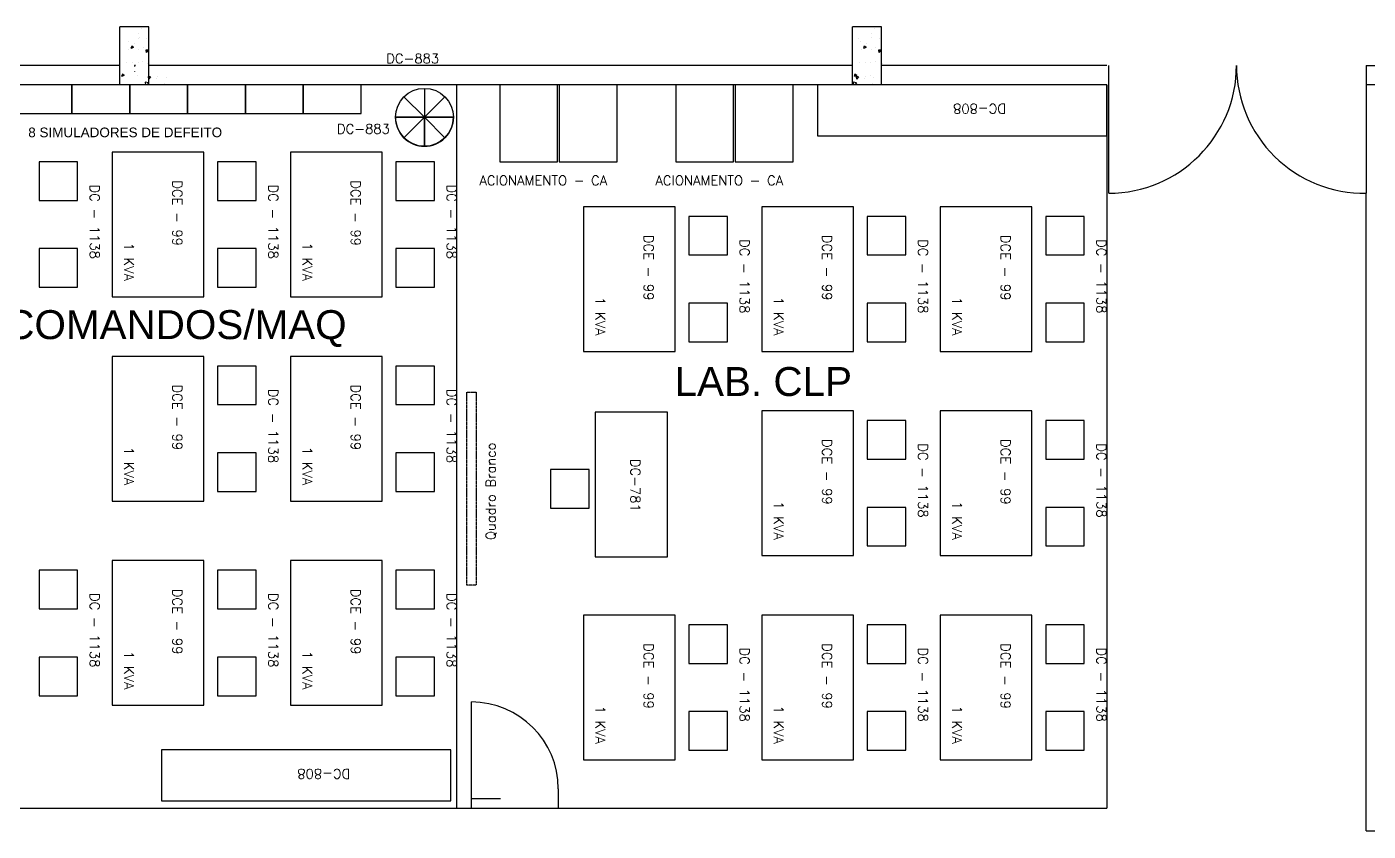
# Model space of a CAD drawing. Header units: millimetres. Extents: x 18768 to 1484868, y -11027 to 520152.
# Drawn here: x 173367 to 187274, y 418914 to 427254 of the extents above; entities that cross this region are included whole.
import ezdxf

# ---------------------------------------------------------------- set-up
doc = ezdxf.new("R2010")
doc.units = ezdxf.units.MM
doc.linetypes.add('DIVIDE', pattern=[2.15, 1.5, -0.2, 0.05, -0.15, 0.05, -0.2])
doc.linetypes.add('HIDDEN2', pattern=[4.7625, 3.175, -1.5875])
for name, color, linetype in [('3-MAQUINAS', 5, 'Continuous'), ('4-MOBILIA', 4, 'Continuous'), ('8-TEXTO-DETALHES', 6, 'Continuous'), ('A Construir', 1, 'Continuous'), ('L025-IMAGIN', 1, 'DIVIDE'), ('L8-TRACEJADO', 4, 'HIDDEN2'), ('PAREDES', 7, 'Continuous')]:
    doc.layers.add(name, color=color, linetype=linetype)
doc.styles.add('ROMANS', font='romans', dxfattribs={"width": 0.8, "height": 300})
doc.styles.get("Standard").update_dxf_attribs({"font": 'arial.ttf'})

msp = doc.modelspace()

# ---------------------------------------------------------------- linework, layer by layer
for p, q in [((180010.042, 423259.495), (179260.042, 423259.495)), ((179260.042, 423259.495), (179260.042, 421759.495)), ((180010.042, 421759.495), (180010.042, 423259.495)), ((179260.042, 421759.495), (180010.042, 421759.495))]:
    msp.add_line(p, q)
at = {"layer": '3-MAQUINAS', "ltscale": 0.01}
for p, q in [((178870.711, 426653.687), (178270.711, 426653.687)), ((178270.711, 426653.687), (178270.711, 425853.687)), ((178870.711, 425853.687), (178870.711, 426653.687)), ((178886.717, 426653.687), (178886.717, 425853.687)), ((179486.717, 426653.687), (178886.717, 426653.687)), ((179486.717, 425853.687), (179486.717, 426653.687)), ((180695.133, 426653.687), (180095.133, 426653.687)), ((180095.133, 426653.687), (180095.133, 425853.687)), ((180695.133, 425853.687), (180695.133, 426653.687)), ((180711.139, 426653.687), (180711.139, 425853.687)), ((181311.139, 426653.687), (180711.139, 426653.687)), ((181311.139, 425853.687), (181311.139, 426653.687)), ((178270.711, 425853.687), (178870.711, 425853.687)), ((178886.717, 425853.687), (179486.717, 425853.687)), ((180095.133, 425853.687), (180695.133, 425853.687)), ((180711.139, 425853.687), (181311.139, 425853.687))]:
    msp.add_line(p, q, dxfattribs=at)
at = {"layer": '4-MOBILIA', "ltscale": 0.01}
for p, q in [((173834.101, 426653.687), (173234.101, 426653.687)), ((173834.101, 426353.687), (173834.101, 426653.687)), ((173834.101, 426653.687), (173834.101, 426353.687)), ((174434.101, 426653.687), (173834.101, 426653.687)), ((175034.101, 426653.687), (174434.101, 426653.687)), ((174434.101, 426653.687), (174434.101, 426353.687)), ((174434.101, 426353.687), (174434.101, 426653.687)), ((175634.101, 426653.687), (175034.101, 426653.687)), ((175034.101, 426653.687), (175034.101, 426353.687)), ((175034.101, 426353.687), (175034.101, 426653.687)), ((175634.101, 426353.687), (175634.101, 426653.687)), ((175634.101, 426653.687), (175634.101, 426353.687)), ((176234.101, 426653.687), (175634.101, 426653.687)), ((176234.101, 426653.687), (176234.101, 426353.687)), ((176234.101, 426353.687), (176234.101, 426653.687)), ((176834.101, 426653.687), (176234.101, 426653.687)), ((176834.101, 426353.687), (176834.101, 426653.687)), ((173234.101, 426353.687), (173834.101, 426353.687)), ((173834.101, 426353.687), (174434.101, 426353.687)), ((174434.101, 426353.687), (175034.101, 426353.687)), ((175034.101, 426353.687), (175634.101, 426353.687)), ((175634.101, 426353.687), (176234.101, 426353.687)), ((176234.101, 426353.687), (176834.101, 426353.687)), ((179196.291, 422662.405), (178796.291, 422662.405)), ((178796.291, 422662.405), (178796.291, 422262.405)), ((179196.291, 422262.405), (179196.291, 422662.405)), ((178796.291, 422262.405), (179196.291, 422262.405))]:
    msp.add_line(p, q, dxfattribs=at)
at = {"layer": '4-MOBILIA', "color": 5, "ltscale": 0.01}
for p, q in [((173834.101, 426653.687), (173234.101, 426653.687)), ((173834.101, 426353.687), (173834.101, 426653.687)), ((173834.101, 426653.687), (173834.101, 426353.687)), ((174434.101, 426653.687), (173834.101, 426653.687)), ((175034.101, 426653.687), (174434.101, 426653.687)), ((174434.101, 426653.687), (174434.101, 426353.687)), ((174434.101, 426353.687), (174434.101, 426653.687)), ((175634.101, 426653.687), (175034.101, 426653.687)), ((175034.101, 426653.687), (175034.101, 426353.687)), ((175034.101, 426353.687), (175034.101, 426653.687)), ((175634.101, 426353.687), (175634.101, 426653.687)), ((175634.101, 426653.687), (175634.101, 426353.687)), ((176234.101, 426653.687), (175634.101, 426653.687)), ((176234.101, 426653.687), (176234.101, 426353.687)), ((176234.101, 426353.687), (176234.101, 426653.687)), ((176834.101, 426653.687), (176234.101, 426653.687)), ((176834.101, 426353.687), (176834.101, 426653.687)), ((173234.101, 426353.687), (173834.101, 426353.687)), ((173834.101, 426353.687), (174434.101, 426353.687)), ((174434.101, 426353.687), (175034.101, 426353.687)), ((175034.101, 426353.687), (175634.101, 426353.687)), ((175634.101, 426353.687), (176234.101, 426353.687)), ((176234.101, 426353.687), (176834.101, 426353.687))]:
    msp.add_line(p, q, dxfattribs=at)
at = {"layer": '4-MOBILIA'}
for p, q in [((181563.279, 426653.687), (181563.279, 426123.687)), ((174764.784, 419757.803), (174764.784, 419227.803))]:
    msp.add_line(p, q, dxfattribs=at)
at = {"layer": '4-MOBILIA', "color": 26}
for p, q in [((177489.466, 426315.332), (177277.334, 426527.464)), ((177489.466, 426615.332), (177489.466, 426015.332)), ((177489.466, 426315.332), (177701.598, 426527.464)), ((177189.466, 426315.332), (177789.466, 426315.332)), ((177489.466, 426315.332), (177277.334, 426103.2)), ((177489.466, 426315.332), (177701.598, 426103.2))]:
    msp.add_line(p, q, dxfattribs=at)
at = {"layer": '4-MOBILIA', "color": 26, "ltscale": 0.01}
for p, q in [((177489.466, 426315.332), (177189.466, 426315.332)), ((177277.334, 426103.2), (177489.466, 426315.332)), ((177489.466, 426315.332), (177277.334, 426103.2)), ((177489.466, 426015.332), (177489.466, 426315.332)), ((177489.466, 426315.332), (177489.466, 426015.332)), ((177701.598, 426103.2), (177489.466, 426315.332)), ((177789.466, 426315.332), (177489.466, 426315.332)), ((177489.466, 426315.332), (177701.598, 426103.2))]:
    msp.add_line(p, q, dxfattribs=at)
at = {"layer": '4-MOBILIA'}
for points in [[(181563.279, 426123.687), (184563.279, 426123.687), (184563.279, 426653.687), (181563.279, 426653.687)], [(174764.784, 419227.803), (177764.784, 419227.803), (177764.784, 419757.803), (174764.784, 419757.803)]]:
    msp.add_lwpolyline(points, dxfattribs=at)
at = {"layer": '4-MOBILIA', "ltscale": 0.01}
for points in [[(174251.326, 424453.687), (175201.326, 424453.687), (175201.326, 425953.687), (174251.326, 425953.687)], [(176101.326, 424453.687), (177051.326, 424453.687), (177051.326, 425953.687), (176101.326, 425953.687)], [(173493.905, 425453.687), (173893.905, 425453.687), (173893.905, 425853.687), (173493.905, 425853.687)], [(175343.905, 425453.687), (175743.905, 425453.687), (175743.905, 425853.687), (175343.905, 425853.687)], [(177193.905, 425453.687), (177593.905, 425453.687), (177593.905, 425853.687), (177193.905, 425853.687)], [(179137.743, 423888.687), (180087.743, 423888.687), (180087.743, 425388.687), (179137.743, 425388.687)], [(180230.322, 424888.687), (180630.322, 424888.687), (180630.322, 425288.687), (180230.322, 425288.687)], [(180987.743, 423888.687), (181937.743, 423888.687), (181937.743, 425388.687), (180987.743, 425388.687)], [(182080.322, 424888.687), (182480.322, 424888.687), (182480.322, 425288.687), (182080.322, 425288.687)], [(182837.743, 423888.687), (183787.743, 423888.687), (183787.743, 425388.687), (182837.743, 425388.687)], [(183930.322, 424888.687), (184330.322, 424888.687), (184330.322, 425288.687), (183930.322, 425288.687)], [(173493.905, 424553.687), (173893.905, 424553.687), (173893.905, 424953.687), (173493.905, 424953.687)], [(175343.905, 424553.687), (175743.905, 424553.687), (175743.905, 424953.687), (175343.905, 424953.687)], [(177193.905, 424553.687), (177593.905, 424553.687), (177593.905, 424953.687), (177193.905, 424953.687)], [(180230.322, 423988.687), (180630.322, 423988.687), (180630.322, 424388.687), (180230.322, 424388.687)], [(182080.322, 423988.687), (182480.322, 423988.687), (182480.322, 424388.687), (182080.322, 424388.687)], [(183930.322, 423988.687), (184330.322, 423988.687), (184330.322, 424388.687), (183930.322, 424388.687)], [(174251.326, 422336.187), (175201.326, 422336.187), (175201.326, 423836.187), (174251.326, 423836.187)], [(175343.905, 423336.187), (175743.905, 423336.187), (175743.905, 423736.187), (175343.905, 423736.187)], [(176101.326, 422336.187), (177051.326, 422336.187), (177051.326, 423836.187), (176101.326, 423836.187)], [(177193.905, 423336.187), (177593.905, 423336.187), (177593.905, 423736.187), (177193.905, 423736.187)], [(180987.743, 421771.187), (181937.743, 421771.187), (181937.743, 423271.187), (180987.743, 423271.187)], [(182080.322, 422771.187), (182480.322, 422771.187), (182480.322, 423171.187), (182080.322, 423171.187)], [(182837.743, 421771.187), (183787.743, 421771.187), (183787.743, 423271.187), (182837.743, 423271.187)], [(183930.322, 422771.187), (184330.322, 422771.187), (184330.322, 423171.187), (183930.322, 423171.187)], [(175343.905, 422436.187), (175743.905, 422436.187), (175743.905, 422836.187), (175343.905, 422836.187)], [(177193.905, 422436.187), (177593.905, 422436.187), (177593.905, 422836.187), (177193.905, 422836.187)], [(182080.322, 421871.187), (182480.322, 421871.187), (182480.322, 422271.187), (182080.322, 422271.187)], [(183930.322, 421871.187), (184330.322, 421871.187), (184330.322, 422271.187), (183930.322, 422271.187)], [(174251.326, 420218.687), (175201.326, 420218.687), (175201.326, 421718.687), (174251.326, 421718.687)], [(176101.326, 420218.687), (177051.326, 420218.687), (177051.326, 421718.687), (176101.326, 421718.687)], [(173493.905, 421218.687), (173893.905, 421218.687), (173893.905, 421618.687), (173493.905, 421618.687)], [(175343.905, 421218.687), (175743.905, 421218.687), (175743.905, 421618.687), (175343.905, 421618.687)], [(177193.905, 421218.687), (177593.905, 421218.687), (177593.905, 421618.687), (177193.905, 421618.687)], [(179137.743, 419653.687), (180087.743, 419653.687), (180087.743, 421153.687), (179137.743, 421153.687)], [(180987.743, 419653.687), (181937.743, 419653.687), (181937.743, 421153.687), (180987.743, 421153.687)], [(182837.743, 419653.687), (183787.743, 419653.687), (183787.743, 421153.687), (182837.743, 421153.687)], [(180230.322, 420653.687), (180630.322, 420653.687), (180630.322, 421053.687), (180230.322, 421053.687)], [(182080.322, 420653.687), (182480.322, 420653.687), (182480.322, 421053.687), (182080.322, 421053.687)], [(183930.322, 420653.687), (184330.322, 420653.687), (184330.322, 421053.687), (183930.322, 421053.687)], [(173493.905, 420318.687), (173893.905, 420318.687), (173893.905, 420718.687), (173493.905, 420718.687)], [(175343.905, 420318.687), (175743.905, 420318.687), (175743.905, 420718.687), (175343.905, 420718.687)], [(177193.905, 420318.687), (177593.905, 420318.687), (177593.905, 420718.687), (177193.905, 420718.687)], [(180230.322, 419753.687), (180630.322, 419753.687), (180630.322, 420153.687), (180230.322, 420153.687)], [(182080.322, 419753.687), (182480.322, 419753.687), (182480.322, 420153.687), (182080.322, 420153.687)], [(183930.322, 419753.687), (184330.322, 419753.687), (184330.322, 420153.687), (183930.322, 420153.687)]]:
    msp.add_lwpolyline(points, close=True, dxfattribs=at)
at = {"layer": '4-MOBILIA', "color": 26}
msp.add_circle((177489.466, 426315.332), 300, dxfattribs=at)
at = {"layer": '4-MOBILIA', "color": 26, "ltscale": 0.01}
for start, end in [(180, 225), (315, 0), (225, 270), (270, 315)]:
    msp.add_arc((177489.466, 426315.332), 300, start, end, dxfattribs=at)
at = {"layer": 'A Construir'}
for p, q in [((184583.279, 425528.687), (184583.279, 426853.687)), ((177826.862, 419153.687), (177826.862, 426653.687)), ((184563.279, 426653.687), (184563.279, 419153.687)), ((164354.028, 419153.687), (184563.279, 419153.687))]:
    msp.add_line(p, q, dxfattribs=at)
at = {"layer": 'L025-IMAGIN'}
for p, q in [((187253.279, 418913.687), (187253.279, 425528.838)), ((216473.314, 418913.687), (187253.279, 418913.687))]:
    msp.add_line(p, q, dxfattribs=at)
at = {"layer": 'L8-TRACEJADO'}
msp.add_lwpolyline([(178027.621, 421465.782), (177927.621, 421465.782), (177927.621, 423465.782), (178027.621, 423465.782)], close=True, dxfattribs=at)
at = {"layer": 'PAREDES'}
for p, q in [((174333.279, 426653.687), (174333.279, 427253.687)), ((174633.279, 427253.687), (174333.279, 427253.687)), ((174556.06, 427232.158), (174556.06, 427232.158)), ((174633.279, 426653.687), (174633.279, 427253.687)), ((182228.279, 427253.687), (181928.279, 427253.687)), ((181928.279, 426653.687), (181928.279, 427253.687)), ((182151.06, 427232.158), (182151.06, 427232.158)), ((182228.279, 426653.687), (182228.279, 427253.687)), ((174418.631, 427104.289), (174418.631, 427104.289)), ((174481.784, 427083.944), (174481.784, 427083.944)), ((174522.445, 427137.674), (174522.445, 427137.674)), ((174526.572, 427181.313), (174526.572, 427181.313)), ((174533.396, 427146.928), (174533.396, 427146.928)), ((174610.974, 427128.652), (174610.974, 427128.652)), ((181992.445, 427137.674), (181992.445, 427137.674)), ((182013.631, 427104.289), (182013.631, 427104.289)), ((182076.784, 427083.944), (182076.784, 427083.944)), ((182121.572, 427181.313), (182121.572, 427181.313)), ((182128.396, 427146.928), (182128.396, 427146.928)), ((182205.974, 427128.652), (182205.974, 427128.652)), ((174421.344, 427023.548), (174421.344, 427023.548)), ((174455.161, 427052.518), (174447.051, 427028.346)), ((174475.083, 427039.094), (174447.076, 427028.343)), ((174475.083, 427039.094), (174455.186, 427052.515)), ((174528.532, 427013.77), (174528.532, 427013.77)), ((174572.837, 427043.492), (174572.837, 427043.492)), ((174600.982, 427013.24), (174605.607, 426988.167)), ((174624.915, 427011.146), (174601.007, 427013.237)), ((174624.915, 427011.146), (174605.632, 426988.164)), ((182016.344, 427023.548), (182016.344, 427023.548)), ((182050.161, 427052.518), (182042.051, 427028.346)), ((182070.083, 427039.094), (182042.076, 427028.343)), ((182070.083, 427039.094), (182050.186, 427052.515)), ((182123.532, 427013.77), (182123.532, 427013.77)), ((182167.837, 427043.492), (182167.837, 427043.492)), ((182195.982, 427013.24), (182200.607, 426988.167)), ((182219.915, 427011.146), (182196.007, 427013.237)), ((182219.915, 427011.146), (182200.632, 426988.164)), ((174333.279, 426853.687), (164354.028, 426853.687)), ((174403.891, 426879.546), (174403.891, 426879.546)), ((174467.609, 426885.728), (174467.609, 426885.728)), ((174483.279, 426853.687), (174483.279, 426842.35)), ((174492.792, 426853.687), (174483.279, 426853.687)), ((174483.279, 426789.54), (174483.279, 426786.79)), ((174523.668, 426880.613), (174523.668, 426880.613)), ((174567.745, 426898.911), (174567.745, 426898.911)), ((174617.419, 426870.524), (174617.419, 426870.524)), ((181928.279, 426853.687), (174633.279, 426853.687)), ((181998.891, 426879.546), (181998.891, 426879.546)), ((182062.609, 426885.728), (182062.609, 426885.728)), ((182118.668, 426880.613), (182118.668, 426880.613)), ((182162.745, 426898.911), (182162.745, 426898.911)), ((184563.279, 426853.687), (182228.279, 426853.687)), ((182242.419, 426870.524), (182242.419, 426870.524)), ((187253.279, 426853.687), (187253.279, 425528.838)), ((187253.279, 426853.687), (204276.428, 426853.687)), ((184563.279, 426653.687), (164354.028, 426653.687)), ((174357.835, 426762.458), (174349.724, 426738.286)), ((174377.757, 426749.034), (174349.75, 426738.283)), ((174377.757, 426749.034), (174357.86, 426762.455)), ((174518.804, 426747.455), (174518.804, 426747.455)), ((174595.254, 426679.265), (174598.229, 426653.687)), ((174630.854, 426673.741), (174595.28, 426679.258)), ((174630.854, 426673.741), (174611.613, 426653.687)), ((174618.426, 426727.963), (174618.426, 426727.963)), ((174625.623, 426737.465), (174630.248, 426712.392)), ((174649.557, 426735.37), (174625.649, 426737.461)), ((174649.557, 426735.37), (174630.274, 426712.388)), ((174709.545, 426720.931), (174709.545, 426720.931)), ((174718.562, 426741.146), (174718.562, 426741.146)), ((174793.884, 426667.201), (174793.884, 426667.201)), ((174810.926, 426725.641), (174810.926, 426725.641)), ((181934.208, 426679.265), (181937.184, 426653.687)), ((181969.809, 426673.741), (181934.234, 426679.258)), ((181952.835, 426762.458), (181944.724, 426738.286)), ((181972.757, 426749.034), (181944.75, 426738.283)), ((181969.809, 426673.741), (181950.567, 426653.687)), ((181972.757, 426749.034), (181952.86, 426762.455)), ((181957.381, 426727.963), (181957.381, 426727.963)), ((182258.279, 426653.687), (181958.279, 426653.687)), ((181964.578, 426737.465), (181969.203, 426712.392)), ((181988.512, 426735.37), (181964.603, 426737.461)), ((181988.512, 426735.37), (181969.228, 426712.388)), ((182048.5, 426720.931), (182048.5, 426720.931)), ((182057.517, 426741.146), (182057.517, 426741.146)), ((182113.804, 426747.455), (182113.804, 426747.455)), ((182132.839, 426667.201), (182132.839, 426667.201)), ((182149.88, 426725.641), (182149.88, 426725.641)), ((204500.309, 426653.687), (187253.279, 426653.687)), ((177976.862, 419153.687), (177976.862, 420253.687)), ((177976.862, 419153.687), (177976.862, 420253.687)), ((177976.862, 419153.687), (177976.862, 420253.687)), ((177976.862, 419153.687), (177976.862, 420253.687)), ((178876.862, 419353.687), (178876.862, 419153.687)), ((178876.862, 419353.687), (178876.862, 419153.687)), ((177976.862, 419252.687), (178276.862, 419252.687)), ((177976.862, 419252.687), (178276.862, 419252.687)), ((177976.862, 419252.687), (178276.862, 419252.687)), ((177976.862, 419153.687), (178276.862, 419153.687)), ((177976.862, 419153.687), (178276.862, 419153.687)), ((177976.862, 419153.687), (178276.862, 419153.687))]:
    msp.add_line(p, q, dxfattribs=at)
for centre, radius, start, end in [((184583.279, 426853.687), 1325, 270, 0), ((187233.279, 426853.687), 1325, 180, 270.8648748), ((177976.862, 419353.687), 900, 0, 90), ((177976.862, 419353.687), 900, 0, 90)]:
    msp.add_arc(centre, radius, start, end, dxfattribs=at)

# ---------------------------------------------------------------- texts
at = {"layer": '4-MOBILIA', "char_height": 300, "width": 4740.2295, "attachment_point": 1}
for s, insert in [('{\\fArial|b0|i0|c0|p34;LAB COMANDOS/MAQ}', (172235.569, 424315.759)), ('{\\fArial|b0|i0|c0|p34;LAB. CLP}', (180082.547, 423725.866))]:
    msp.add_mtext(s, dxfattribs=dict(at, insert=insert))
at = {"layer": '8-TEXTO-DETALHES', "color": 10, "style": 'ROMANS'}
for s, p in [('DC-883', (177093.713, 426875.347)), ('DC-883', (176582.692, 426145.533)), ('ACIONAMENTO - CA', (178059.853, 425610.418)), ('ACIONAMENTO - CA', (179884.276, 425610.418))]:
    msp.add_text(s, height=100, dxfattribs=at).set_placement(p)
at = {"layer": '8-TEXTO-DETALHES', "linetype": 'Continuous', "style": 'ROMANS'}
for s, rotation, p in [('DC-808', 180, (183518.874, 426453.869)), ('DC - 1138', 270, (174022.093, 425618.479)), ('DCE - 99', 270, (174878.113, 425662.812)), ('DC - 1138', 270, (175872.093, 425618.479)), ('DCE - 99', 270, (176728.113, 425662.812)), ('DC - 1138', 270, (177722.093, 425618.479)), ('1 KVA', 270, (174375.504, 425016.358)), ('1 KVA', 270, (176225.504, 425016.358)), ('DCE - 99', 270, (179764.53, 425097.812)), ('DC - 1138', 270, (180758.51, 425053.479)), ('DCE - 99', 270, (181614.53, 425097.812)), ('DC - 1138', 270, (182608.51, 425053.479)), ('DCE - 99', 270, (183464.53, 425097.812)), ('DC - 1138', 270, (184458.51, 425053.479)), ('1 KVA', 270, (179261.921, 424451.358)), ('1 KVA', 270, (181111.921, 424451.358)), ('1 KVA', 270, (182961.921, 424451.358)), ('DCE - 99', 270, (174878.113, 423545.312)), ('DC - 1138', 270, (175872.093, 423500.979)), ('DCE - 99', 270, (176728.113, 423545.312)), ('DC - 1138', 270, (177722.093, 423500.979)), ('Quadro Branco', 90, (178227.845, 421931.558)), ('DCE - 99', 270, (181614.53, 422980.312)), ('DC - 1138', 270, (182608.51, 422935.979)), ('DCE - 99', 270, (183464.53, 422980.312)), ('DC - 1138', 270, (184458.51, 422935.979)), ('1 KVA', 270, (174375.504, 422898.858)), ('1 KVA', 270, (176225.504, 422898.858)), ('1 KVA', 270, (181111.921, 422333.858)), ('1 KVA', 270, (182961.921, 422333.858)), ('DC - 1138', 270, (174022.093, 421383.479)), ('DCE - 99', 270, (174878.113, 421427.812)), ('DC - 1138', 270, (175872.093, 421383.479)), ('DCE - 99', 270, (176728.113, 421427.812)), ('DC - 1138', 270, (177722.093, 421383.479)), ('DCE - 99', 270, (179764.53, 420862.812)), ('DC - 1138', 270, (180758.51, 420818.479)), ('DCE - 99', 270, (181614.53, 420862.812)), ('DC - 1138', 270, (182608.51, 420818.479)), ('DCE - 99', 270, (183464.53, 420862.812)), ('DC - 1138', 270, (184458.51, 420818.479)), ('1 KVA', 270, (174375.504, 420781.358)), ('1 KVA', 270, (176225.504, 420781.358)), ('1 KVA', 270, (179261.921, 420216.358)), ('1 KVA', 270, (181111.921, 420216.358)), ('1 KVA', 270, (182961.921, 420216.358)), ('DC-808', 180, (176720.378, 419557.985))]:
    msp.add_text(s, height=100, rotation=rotation, dxfattribs=at).set_placement(p)
at = {"layer": '8-TEXTO-DETALHES', "color": 10}
msp.add_text('8 SIMULADORES DE DEFEITO', height=100, dxfattribs=at).set_placement((173382.312, 426109.118))
at = {"layer": '8-TEXTO-DETALHES', "style": 'ROMANS'}
msp.add_text('DC-781', height=100, rotation=270, dxfattribs=at).set_placement((179627.017, 422774.149))

doc.saveas('drawing.dxf')
